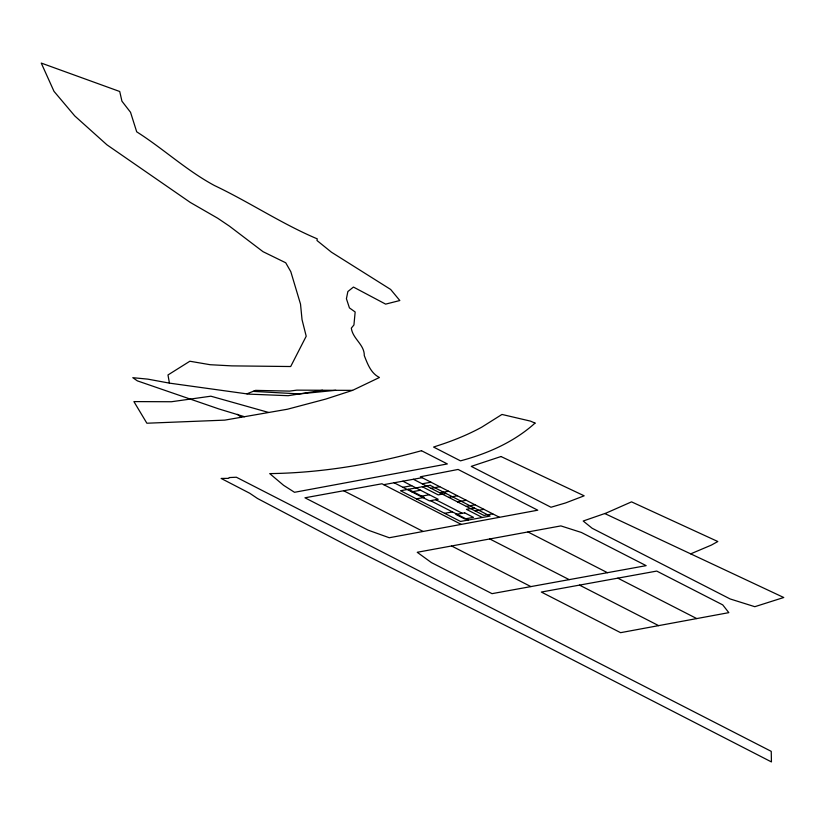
<?xml version="1.0" encoding="UTF-8"?>
<svg xmlns="http://www.w3.org/2000/svg" width="825" height="825" viewBox="0 0 825 825"><rect width="100%" height="100%" fill="white"/><g stroke="black" fill="none" stroke-linecap="round" stroke-linejoin="round"><path stroke-width="1.24" d="M352.564 390.359L379.428 377.499C370.807 373.127 367.61 364.021 364.289 355.616C364.526 344.53 352.657 338.827 351.326 328.123L353.935 324.957L355.162 311.974L349.429 307.89L346.418 298.743L347.861 291.555L353.44 287.059L385.646 304.126L399.826 300.527L390.648 289.451L331.444 252.203L316.975 240.498L317.264 238.858C281.624 223.802 249.408 202.104 214.438 185.522C186.574 170.528 163.288 148.696 136.703 131.825L130.536 112.303L121.935 101.186L119.728 91.503L41.25 63.071L53.996 91.348L74.766 115.943L106.961 144.839L190.286 202.434L217.718 218.243L229.443 226.153L263.031 251.687L285.718 262.773L290.812 271.703L300.517 304.116L302.043 319.688L306.209 336.218L290.689 366.527L231.825 365.877L210.127 364.712L189.853 361.237L167.98 374.963L169.434 383.13L248.676 394.123L288.162 395.701L322.554 390.256L352.564 390.359L325.813 399.063L287.43 409.231L224.771 420.131L146.871 423.225L133.908 401.6L171.373 401.744L210.86 396.196L268.465 412.407M246.922 393.834L255.606 390.369L289.575 391.112L296.876 390.142L322.554 390.256M690.7 553.853L711.387 545.088L717.822 541.52L631.538 501.858L606.189 513.047L583.192 521.018L592.164 528.268L730.156 598.96L754.813 606.695L783.75 597.506L604.797 513.562M499.434 517.285L420.379 476.778L458.092 469.446L537.745 510.201L389.256 537.745L368.053 530.124L304.961 497.795L381.975 483.77L461.237 524.38M658.628 625.628L620.596 632.672L541.334 592.051L656.731 571.075L722.731 604.88L728.826 612.645L658.628 625.628L579.521 585.111M451.584 545.975L417.223 552.286L431.434 562.609L492.02 593.66L646.14 565.651L581.388 532.465L560.876 525.907L451.584 545.975L530.887 586.596M383.738 484.667L422.142 477.685M402.961 487.307L411.706 485.708M422.214 483.801L430.97 482.202M411.788 491.834L420.533 490.236M431.042 488.317L439.787 486.729M420.606 496.351L429.361 494.752M439.869 492.845L448.614 491.246M416.408 498.857L424.205 497.434L408.334 489.308M446.005 493.463L438.209 494.887L422.338 486.75M448.687 497.362L457.442 495.773M457.514 501.889L466.259 500.29M466.342 506.406L475.087 504.807M444.654 513.325L452.451 511.902M474.241 507.932L466.445 509.355L482.316 517.481M475.159 510.933L483.914 509.334M492.742 513.851L483.986 515.45L413.387 479.284M335.806 390.308L299.413 393.917L253.12 391.37M169.434 383.13L147.83 379.139L132.804 377.685L137.332 380.851L218.749 408.901L244.468 416.718M527.948 531.96L607.447 572.694M617.822 578.15L696.754 618.585M402.889 481.192L438.188 499.28L429.433 500.868L394.133 482.79M435.775 499.723L462.248 513.284M430.526 500.672L468.322 520.039M489.802 538.972L569.188 579.635M343.685 490.762L423.101 531.444M237.445 414.325L241.189 417.295M229.391 477.551L228.515 478.366L221.131 478.438L249.738 493.257L257.524 498.506L347.191 545.624L530.516 638.137L771.437 761.929L771.241 751.358L236.362 477.232L229.391 477.551M535.033 423.112C514.037 442.056 487.596 453.647 460.484 460.855L433.568 447.057L442.829 443.994A1666.046 400.228 21.9 0 0 481.718 427.185L501.971 414.449L530.527 421.132L535.033 423.112M500.992 456.524L471.24 466.373L550.987 507.251L565.496 502.972L584.183 495.815L500.992 456.524M421.482 450.708C372.023 464.403 321.121 472.911 269.734 473.612L283.583 485.306L294.504 492.298L447.346 463.939L421.482 450.708M430.134 485.327L400.537 490.731L460.525 521.462L490.112 516.068L430.134 485.327M464.661 512.841L455.916 514.439L464.733 518.956L473.488 517.368L464.661 512.841"/></g></svg>
